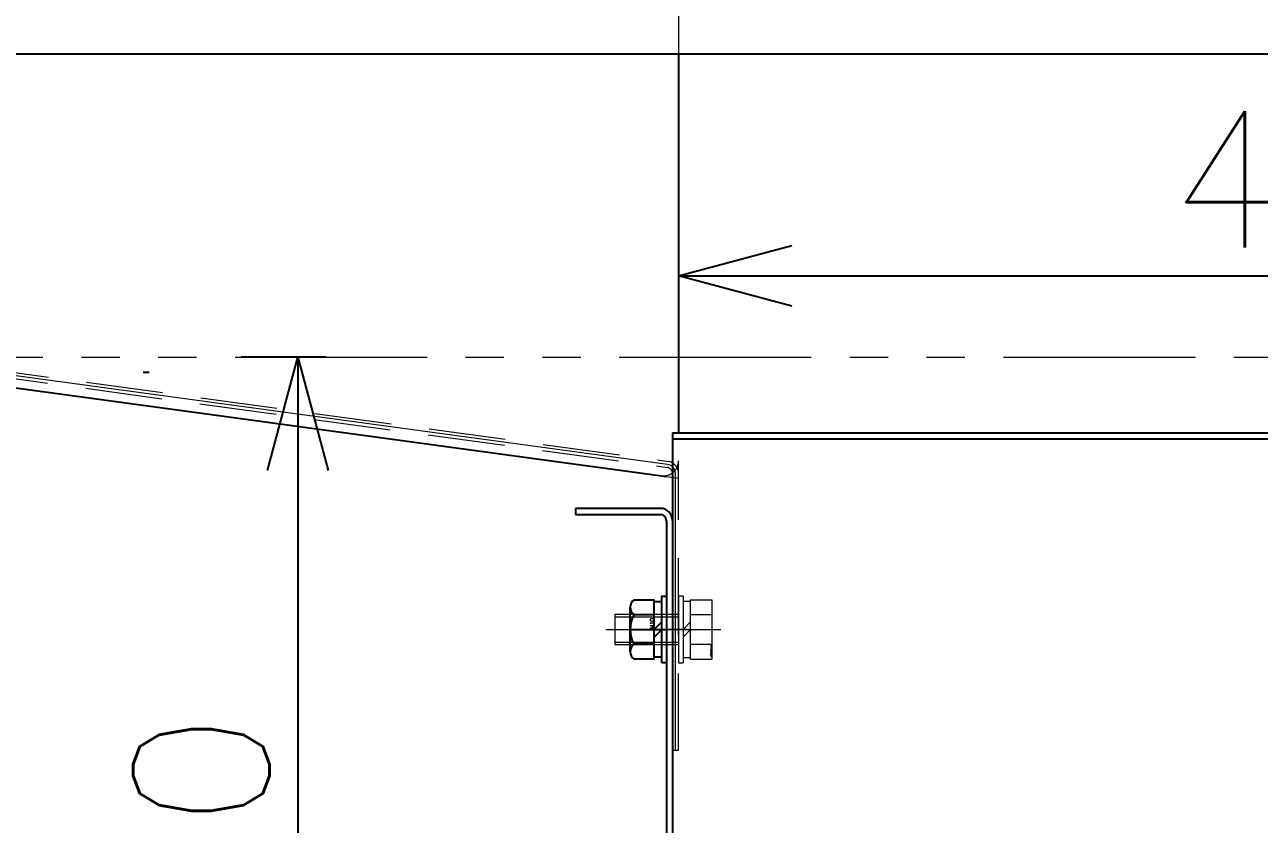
# Model space of a CAD drawing. Header units: millimetres. Extents: x -8731 to 85711, y -14522 to 31379.
# Drawn here: x 6054.5 to 6462.6, y 13272.9 to 13537 of the extents above; entities that cross this region are included whole.
import ezdxf
from ezdxf import colors
from ezdxf.entities.mleader import LeaderData, LeaderLine
from ezdxf.enums import TextEntityAlignment as Align
from ezdxf.math import Vec2, Vec3

# ---------------------------------------------------------------- set-up
doc = ezdxf.new("R2010")
doc.units = ezdxf.units.MM
doc.header["$LTSCALE"] = 4
doc.header["$PDMODE"] = 99
doc.header["$PDSIZE"] = 1
for name, pattern in [('CENTER2', [28.575, 19.05, -3.175, 3.175, -3.175]), ('HIDDEN', [9.525, 6.35, -3.175]), ('PHANTOM2', [31.75, 15.875, -3.175, 3.175, -3.175, 3.175, -3.175])]:
    doc.linetypes.add(name, pattern=pattern)
for name, color, linetype, lineweight in [('04_HIDDEN', 2, 'HIDDEN', 13), ('05_CENTER', 4, 'CENTER2', 13), ('06_PHANTOM', 2, 'PHANTOM2', 13), ('08_DIM', 3, 'Continuous', 13)]:
    doc.layers.add(name, color=color, linetype=linetype, lineweight=lineweight)
doc.layers.add('10_DRAFT', color=8, linetype='Continuous', lineweight=0, plot=False)
doc.styles.add('KSS_TXT', font='txt.shx', dxfattribs={"bigfont": 'extfont2.shx'})
doc.styles.add('KSS_TXT_L', font='txt.shx', dxfattribs={"height": 9, "bigfont": 'extfont2.shx'})
doc.styles.get("Standard").update_dxf_attribs({"font": 'txt.shx', "bigfont": 'extfont2.shx'})
doc.dimstyles.new('KSS_DIM', dxfattribs={"dimscale": 3, "dimtxt": 3, "dimasz": 2.5, "dimexe": 1.25, "dimexo": 0.625, "dimtad": 1, "dimdsep": 46, "dimtxsty": 'KSS_TXT', "dimblk": 'OPEN30', "dimcen": 0, "dimazin": 2, "dimtfac": 0.75, "dimtmove": 0, "dimatfit": 3, "dimldrblk": 'OPEN30', "dimfxl": 1, "dimtolj": 1, "dimarcsym": 0})

# ---------------------------------------------------------------- blocks, each defined once
blk = doc.blocks.new('A$C2A205131_1_1_1')
at = {"color": 0}
for p, q in [((1030, 13), (1030, -176.27)), ((4.33, -42.59), (1024.33, -181.23)), ((1028, -180.45), (1028, -272)), ((1030, -272), (1030, -180.45)), ((1030, -272), (1028, -272))]:
    blk.add_line(p, q, dxfattribs=at)
blk.add_arc((1025, -176.27), 5, 262.2597, 0, dxfattribs=at)
at = {"layer": '04_HIDDEN'}
for p, q in [((3.46, -39.44), (1026.27, -178.47)), ((3.73, -37.46), (1026.54, -176.48))]:
    blk.add_line(p, q, dxfattribs=at)
for radius in [2, 4]:
    blk.add_arc((1026, -180.45), radius, 0, 82.2597, dxfattribs=at)
at = {"layer": '05_CENTER'}
blk.add_line((1023.34, -232), (1034.66, -232), dxfattribs=at)
at = {"layer": '10_DRAFT'}
for p, q in [((1030, -182), (1030, -176.27)), ((1024.33, -181.23), (1030, -182))]:
    blk.add_line(p, q, dxfattribs=at)
blk.add_lwpolyline([(1029, -272), (1029, -180.45, 0.375177), (1026.4, -177.47), (3.6, -38.45, -0.375177), (1, -35.48), (1, 18)], format="xyb", dxfattribs=at)
blk = doc.blocks.new('A$C3D0F27AB_1_1_1')
at = {"color": 0}
for p, q in [((-747, 125), (-303, 125)), ((-747, 125), (-747, -203)), ((-747, 123), (-303, 123)), ((-751, 100), (-779, 100)), ((-779, 100), (-779, 98)), ((-779, 98), (-751, 98)), ((-749, 96), (-749, -203))]:
    blk.add_line(p, q, dxfattribs=at)
for radius in [4, 2]:
    blk.add_arc((-751, 96), radius, 0, 90, dxfattribs=at)
at = {"layer": '05_CENTER'}
blk.add_line((-742.37, 60), (-753.68, 60), dxfattribs=at)
blk = doc.blocks.new('A$C41EA0B09_1_1_1')
blk.add_blockref('A$C3D0F27AB_1_1_1', (0, 0))
blk = doc.blocks.new('A$C7AFA21F4_1_1_1')
at = {"color": 0, "linetype": 'CENTER2'}
blk.add_line((0, -24), (0, 14), dxfattribs=at)
at = {"color": 0}
for p, q in [((-9.81, 11), (9.81, 11)), ((-9.81, 4), (-9.81, 11)), ((-4.91, 4), (-4.91, 11)), ((4.91, 4), (4.91, 11)), ((9.81, 4), (9.81, 11)), ((-11, 1.5), (11, 1.5)), ((-11, 1.5), (-11, 0)), ((-11, 0), (11, 0)), ((9.81, 4), (-9.81, 4)), ((-9.25, 4), (-9.25, 1.5)), ((0, 1.5), (-2.5, 4)), ((0, 4), (2.5, 1.5)), ((9.25, 1.5), (9.25, 4)), ((11, 0), (11, 1.5))]:
    blk.add_line(p, q, dxfattribs=at)
at = {"color": 0, "linetype": 'HIDDEN'}
for p, q in [((-5, -21), (-5, 0)), ((-4.19, -21), (-4.19, 0)), ((4.19, -21), (4.19, 0)), ((5, -21), (5, 0)), ((-5, -21), (5, -21))]:
    blk.add_line(p, q, dxfattribs=at)
at = {"layer": '10_DRAFT', "style": 'KSS_TXT_L'}
blk.add_text('BT-M10x25L,SW,PW', height=0.3, dxfattribs=at).set_placement((5.1, 10.66))
blk = doc.blocks.new('M10Nza_1_1_1')
at = {"color": 0}
for p, q in [((-9.8, 4), (-9.8, 10.69)), ((-7.35, 12), (7.35, 12)), ((-4.9, 4), (-4.9, 10.69)), ((4.9, 10.69), (4.9, 4)), ((9.8, 10.69), (9.8, 4)), ((-9.8, 4), (9.8, 4)), ((-9.2, 1.5), (-9.2, 4)), ((0, 1.5), (-2.5, 4)), ((0, 4), (2.5, 1.5)), ((9.2, 4), (9.2, 1.5))]:
    blk.add_line(p, q, dxfattribs=at)
at = {"color": 0, "linetype": 'CENTER2'}
blk.add_line((0, 12), (0, 0), dxfattribs=at)
at = {"color": 0}
blk.add_lwpolyline([(-11, 1.5), (11, 1.5), (11, 0), (-11, 0)], close=True, dxfattribs=at)
for centre, radius, start, end in [((-7.35, 9.06), 2.94, 33.626, 146.374), ((0, 2.2), 9.8, 60, 120), ((7.35, 9.06), 2.94, 33.626, 146.374)]:
    blk.add_arc(centre, radius, start, end, dxfattribs=at)
at = {"layer": '10_DRAFT', "style": 'KSS_TXT'}
blk.add_text('M10', height=1.25, dxfattribs=at).set_placement((0.26, 4.12))
blk = doc.blocks.new('A$C08C40B1A_1')
blk.add_blockref('A$C41EA0B09_1_1_1', (275, -280))
at = {"rotation": 90}
blk.add_blockref('M10Nza_1_1_1', (-474, -220), dxfattribs=at)
at = {"layer": '04_HIDDEN'}
blk.add_blockref('A$C2A205131_1_1_1', (-1500, 12), dxfattribs=at)
at = {"layer": '04_HIDDEN', "rotation": 270}
blk.add_blockref('A$C7AFA21F4_1_1_1', (-470, -220), dxfattribs=at)
blk = doc.blocks.new('AM_BALLOON1')
at = {"transparency": 16777216}
blk.add_circle((0, 0), 5, dxfattribs=at)
blk.add_attdef('B_NUMBER', text='', height=3, dxfattribs=at).set_placement((0, 0), align=Align.MIDDLE_CENTER)
blk = doc.blocks.new('_OPEN')
at = {"color": 0, "linetype": 'ByBlock'}
for p, q in [((-1, 0.167), (0, 0)), ((0, 0), (-1, -0.167)), ((0, 0), (-1, 0))]:
    blk.add_line(p, q, dxfattribs=at)
blk = doc.blocks.new('_Open30')
at = {"color": 0, "linetype": 'ByBlock', "lineweight": -2}
for p, q in [((-1, 0.268), (0, 0)), ((0, 0), (-1, -0.268)), ((0, 0), (-1, 0))]:
    blk.add_line(p, q, dxfattribs=at)
blk = doc.blocks.new('*D4255')
at = {"layer": '08_DIM', "color": 0, "lineweight": -2, "transparency": 16777216}
for p, q in [((6154.12, 13427.26), (6126, 13427.26)), ((6144.75, 13389.76), (6144.75, 13114.76)), ((6257.25, 13077.26), (6126, 13077.26))]:
    blk.add_line(p, q, dxfattribs=at)
at = {"layer": 'Defpoints', "color": 0, "transparency": 16777216}
for p in [(6163.5, 13427.26), (6144.75, 13077.26), (6266.62, 13077.26)]:
    blk.add_point(p, dxfattribs=at)
at = {"layer": '08_DIM', "color": 0, "lineweight": -2, "transparency": 16777216, "xscale": 37.5, "yscale": 37.5, "zscale": 37.5}
for p, rotation in [((6144.75, 13427.26), 90), ((6144.75, 13077.26), 270)]:
    blk.add_blockref('_Open30', p, dxfattribs=dict(at, rotation=rotation))
at = {"layer": '08_DIM', "color": 0, "transparency": 16777216, "insert": (6112.87, 13252.26), "char_height": 45, "attachment_point": 5, "rotation": 90, "style": 'KSS_TXT'}
blk.add_mtext('\\A1;350', dxfattribs=at)
blk = doc.blocks.new('A$C27AD2B2D_1_1_1')
at = {"color": 0}
blk.add_lwpolyline([(50, 200), (2550, 200), (2550, 100), (50, 100)], close=True, dxfattribs=at)
blk = doc.blocks.new('*D4322')
at = {"layer": '08_DIM', "color": 0, "lineweight": -2, "transparency": 16777216}
for p, q in [((6308.12, 13454.1), (6673.12, 13454.1)), ((6270.62, 13450.36), (6270.62, 13435.35)), ((6710.62, 13450.36), (6710.62, 13435.35))]:
    blk.add_line(p, q, dxfattribs=at)
at = {"layer": 'Defpoints', "color": 0, "transparency": 16777216}
for p in [(6270.62, 13459.74), (6710.62, 13459.74), (6710.62, 13454.1)]:
    blk.add_point(p, dxfattribs=at)
at = {"layer": '08_DIM', "color": 0, "lineweight": -2, "transparency": 16777216, "xscale": 37.5, "yscale": 37.5, "zscale": 37.5, "rotation": 180}
blk.add_blockref('_Open30', (6270.62, 13454.1), dxfattribs=at)
at = {"layer": '08_DIM', "color": 0, "lineweight": -2, "transparency": 16777216, "xscale": 37.5, "yscale": 37.5, "zscale": 37.5}
blk.add_blockref('_Open30', (6710.62, 13454.1), dxfattribs=at)
at = {"layer": '08_DIM', "color": 0, "transparency": 16777216, "insert": (6490.62, 13485.97), "char_height": 45, "attachment_point": 5, "style": 'KSS_TXT'}
blk.add_mtext('\\A1;440', dxfattribs=at)

msp = doc.modelspace()

# ---------------------------------------------------------------- linework, layer by layer
for p, q in [((5244.94918, 13526.67557), (6266.6226, 13387.80734)), ((6270.6226, 13527.26365), (6270.6226, 13402.26365)), ((6093.6226, 13422.26365), (6095.6226, 13422.26365))]:
    msp.add_line(p, q)
at = {"layer": '06_PHANTOM'}
msp.add_line((-98.96573, 13427.26365), (13230.1934, 13427.26365), dxfattribs=at)

# ---------------------------------------------------------------- block references
for name, p in [('A$C27AD2B2D_1_1_1', (5190.6226, 13427.26365)), ('A$C08C40B1A_1', (6740.6226, 13557.26365))]:
    msp.add_blockref(name, p)

# ---------------------------------------------------------------- dimensions: what is measured, and where the dimension line sits
at = {"layer": '08_DIM', "color": 1}
dim = msp.add_linear_dim(base=(6710.6226, 13454.09603), p1=(6270.6226, 13459.73595), p2=(6710.6226, 13459.73595), dimstyle='KSS_DIM', override={"dimscale": 15}, dxfattribs=at)
dim.commit()
dim.dimension.update_dxf_attribs({"geometry": '*D4322', "text_midpoint": (6490.6226, 13485.97103)})
dim = msp.add_linear_dim(base=(6144.7482, 13077.26365), p1=(6163.4982, 13427.26365), p2=(6266.6226, 13077.26365), angle=90, dimstyle='KSS_DIM', override={"dimscale": 15}, dxfattribs=at)
dim.commit()
dim.dimension.update_dxf_attribs({"geometry": '*D4255', "text_midpoint": (6112.8732, 13252.26365)})

# ---------------------------------------------------------------- leaders
at = {"layer": '08_DIM'}
ml = msp.add_multileader_block('Standard', dxfattribs=at)
ml.set_content('AM_BALLOON1', color=256, scale=15)
ml.set_attribute('B_NUMBER', 'AF', width=0)
ml.set_leader_properties(color=256, linetype='ByLayer', lineweight=-1)
ml.set_arrow_properties(name='OPEN')
ml.build(insert=Vec2(0, 0))
ml.multileader.update_dxf_attribs({"leader_type": 0, "has_dogleg": 0, "text_right_attachment_type": 6, "dogleg_length": 0, "arrow_head_size": 30, "scale": 15, "block_connection_type": 1})
ctx = ml.context
ctx.base_point, ctx.scale, ctx.char_height, ctx.arrow_head_size, ctx.landing_gap_size, ctx.plane_origin = Vec3(8262.14661, 16915.24927), 15, 60, 30, 30, Vec3(8262.14661, 16915.24927)
ctx.right_attachment, ctx.attachment_type = 6, 1
notes = []
notes.append((ctx, [(0, (0, 0, 0), (0, 0), (1, 0), 1, [])]))
ctx.block.insert = Vec3(8262.14661, 16915.24927)
ml = msp.add_multileader_block('Standard', dxfattribs=at)
ml.set_content('AM_BALLOON1', color=256, scale=15)
ml.set_attribute('B_NUMBER', 'AO', width=0)
ml.set_leader_properties(color=256, linetype='ByLayer', lineweight=-1)
ml.set_arrow_properties(name='OPEN')
ml.build(insert=Vec2(0, 0))
ml.multileader.update_dxf_attribs({"leader_type": 0, "has_dogleg": 0, "text_right_attachment_type": 6, "dogleg_length": 0, "arrow_head_size": 30, "scale": 15, "block_connection_type": 1})
ctx = ml.context
ctx.base_point, ctx.scale, ctx.char_height, ctx.arrow_head_size, ctx.landing_gap_size, ctx.plane_origin = Vec3(11532.59715, 15665.61266), 15, 60, 30, 30, Vec3(11532.59715, 15665.61266)
ctx.right_attachment, ctx.attachment_type = 6, 1
notes.append((ctx, [(0, (0, 0, 0), (0, 0), (1, 0), 1, [])]))
ctx.block.insert = Vec3(11532.59715, 15665.61266)
ml = msp.add_multileader_block('Standard', dxfattribs=at)
ml.set_content('AM_BALLOON1', color=256, scale=15)
ml.set_attribute('B_NUMBER', 'D', width=0)
ml.set_leader_properties(color=256, linetype='ByLayer', lineweight=-1)
ml.set_arrow_properties(name='OPEN')
ml.build(insert=Vec2(0, 0))
ml.multileader.update_dxf_attribs({"leader_type": 0, "has_dogleg": 0, "text_right_attachment_type": 6, "dogleg_length": 0, "arrow_head_size": 30, "scale": 15, "block_connection_type": 1})
ctx = ml.context
ctx.base_point, ctx.scale, ctx.char_height, ctx.arrow_head_size, ctx.landing_gap_size, ctx.plane_origin = Vec3(9708.75838, 15394.05003), 15, 60, 30, 30, Vec3(9708.75838, 15394.05003)
ctx.right_attachment, ctx.attachment_type = 6, 1
notes.append((ctx, [(0, (0, 0, 0), (0, 0), (1, 0), 1, [])]))
ctx.block.insert = Vec3(9708.75838, 15394.05003)
ml = msp.add_multileader_block('Standard', dxfattribs=at)
ml.set_content('AM_BALLOON1', color=256, scale=15)
ml.set_attribute('B_NUMBER', 'A', width=0)
ml.set_leader_properties(color=256, linetype='ByLayer', lineweight=-1)
ml.set_arrow_properties(name='OPEN')
ml.build(insert=Vec2(0, 0))
ml.multileader.update_dxf_attribs({"leader_type": 0, "has_dogleg": 0, "text_right_attachment_type": 6, "dogleg_length": 0, "arrow_head_size": 30, "scale": 15, "block_connection_type": 1})
ctx = ml.context
ctx.base_point, ctx.scale, ctx.char_height, ctx.arrow_head_size, ctx.landing_gap_size, ctx.plane_origin = Vec3(13148.43876, 15210.37146), 15, 60, 30, 30, Vec3(13148.43876, 15210.37146)
ctx.right_attachment, ctx.attachment_type = 6, 1
notes.append((ctx, [(0, (0, 0, 0), (0, 0), (1, 0), 1, [])]))
ctx.block.insert = Vec3(13148.43876, 15210.37146)
ml = msp.add_multileader_block('Standard', dxfattribs=at)
ml.set_content('AM_BALLOON1', color=256, scale=15)
ml.set_attribute('B_NUMBER', 'B', width=0)
ml.set_leader_properties(color=256, linetype='ByLayer', lineweight=-1)
ml.set_arrow_properties(name='OPEN')
ml.build(insert=Vec2(0, 0))
ml.multileader.update_dxf_attribs({"leader_type": 0, "has_dogleg": 0, "text_right_attachment_type": 6, "dogleg_length": 0, "arrow_head_size": 30, "scale": 15, "block_connection_type": 1})
ctx = ml.context
ctx.base_point, ctx.scale, ctx.char_height, ctx.arrow_head_size, ctx.landing_gap_size, ctx.plane_origin = Vec3(13018.80587, 15068.9297), 15, 60, 30, 30, Vec3(13018.80587, 15068.9297)
ctx.right_attachment, ctx.attachment_type = 6, 1
notes.append((ctx, [(0, (0, 0, 0), (0, 0), (1, 0), 1, [])]))
ctx.block.insert = Vec3(13018.80587, 15068.9297)
ml = msp.add_multileader_block('Standard', dxfattribs=at)
ml.set_content('AM_BALLOON1', color=256, scale=15)
ml.set_attribute('B_NUMBER', 'C', width=0)
ml.set_leader_properties(color=256, linetype='ByLayer', lineweight=-1)
ml.set_arrow_properties(name='OPEN')
ml.build(insert=Vec2(0, 0))
ml.multileader.update_dxf_attribs({"leader_type": 0, "has_dogleg": 0, "text_right_attachment_type": 6, "dogleg_length": 0, "arrow_head_size": 30, "scale": 15, "block_connection_type": 1})
ctx = ml.context
ctx.base_point, ctx.scale, ctx.char_height, ctx.arrow_head_size, ctx.landing_gap_size, ctx.plane_origin = Vec3(13161.52102, 14919.16787), 15, 60, 30, 30, Vec3(13161.52102, 14919.16787)
ctx.right_attachment, ctx.attachment_type = 6, 1
notes.append((ctx, [(0, (0, 0, 0), (0, 0), (1, 0), 1, [])]))
ctx.block.insert = Vec3(13161.52102, 14919.16787)
for ctx, leaders in notes:
    for number, flags, end, landing, length, lines in leaders:
        leader = LeaderData()
        leader.index, (leader.has_last_leader_line, leader.has_dogleg_vector, leader.attachment_direction) = number, flags
        leader.last_leader_point, leader.dogleg_vector, leader.dogleg_length = Vec3(end), Vec3(landing), length
        for number, points, colour, breaks in lines:
            line = LeaderLine()
            line.index, line.vertices, line.color, line.breaks = number, Vec3.list(points), colors.encode_raw_color(colour), breaks
            leader.lines.append(line)
        ctx.leaders.append(leader)

doc.saveas('drawing.dxf')
